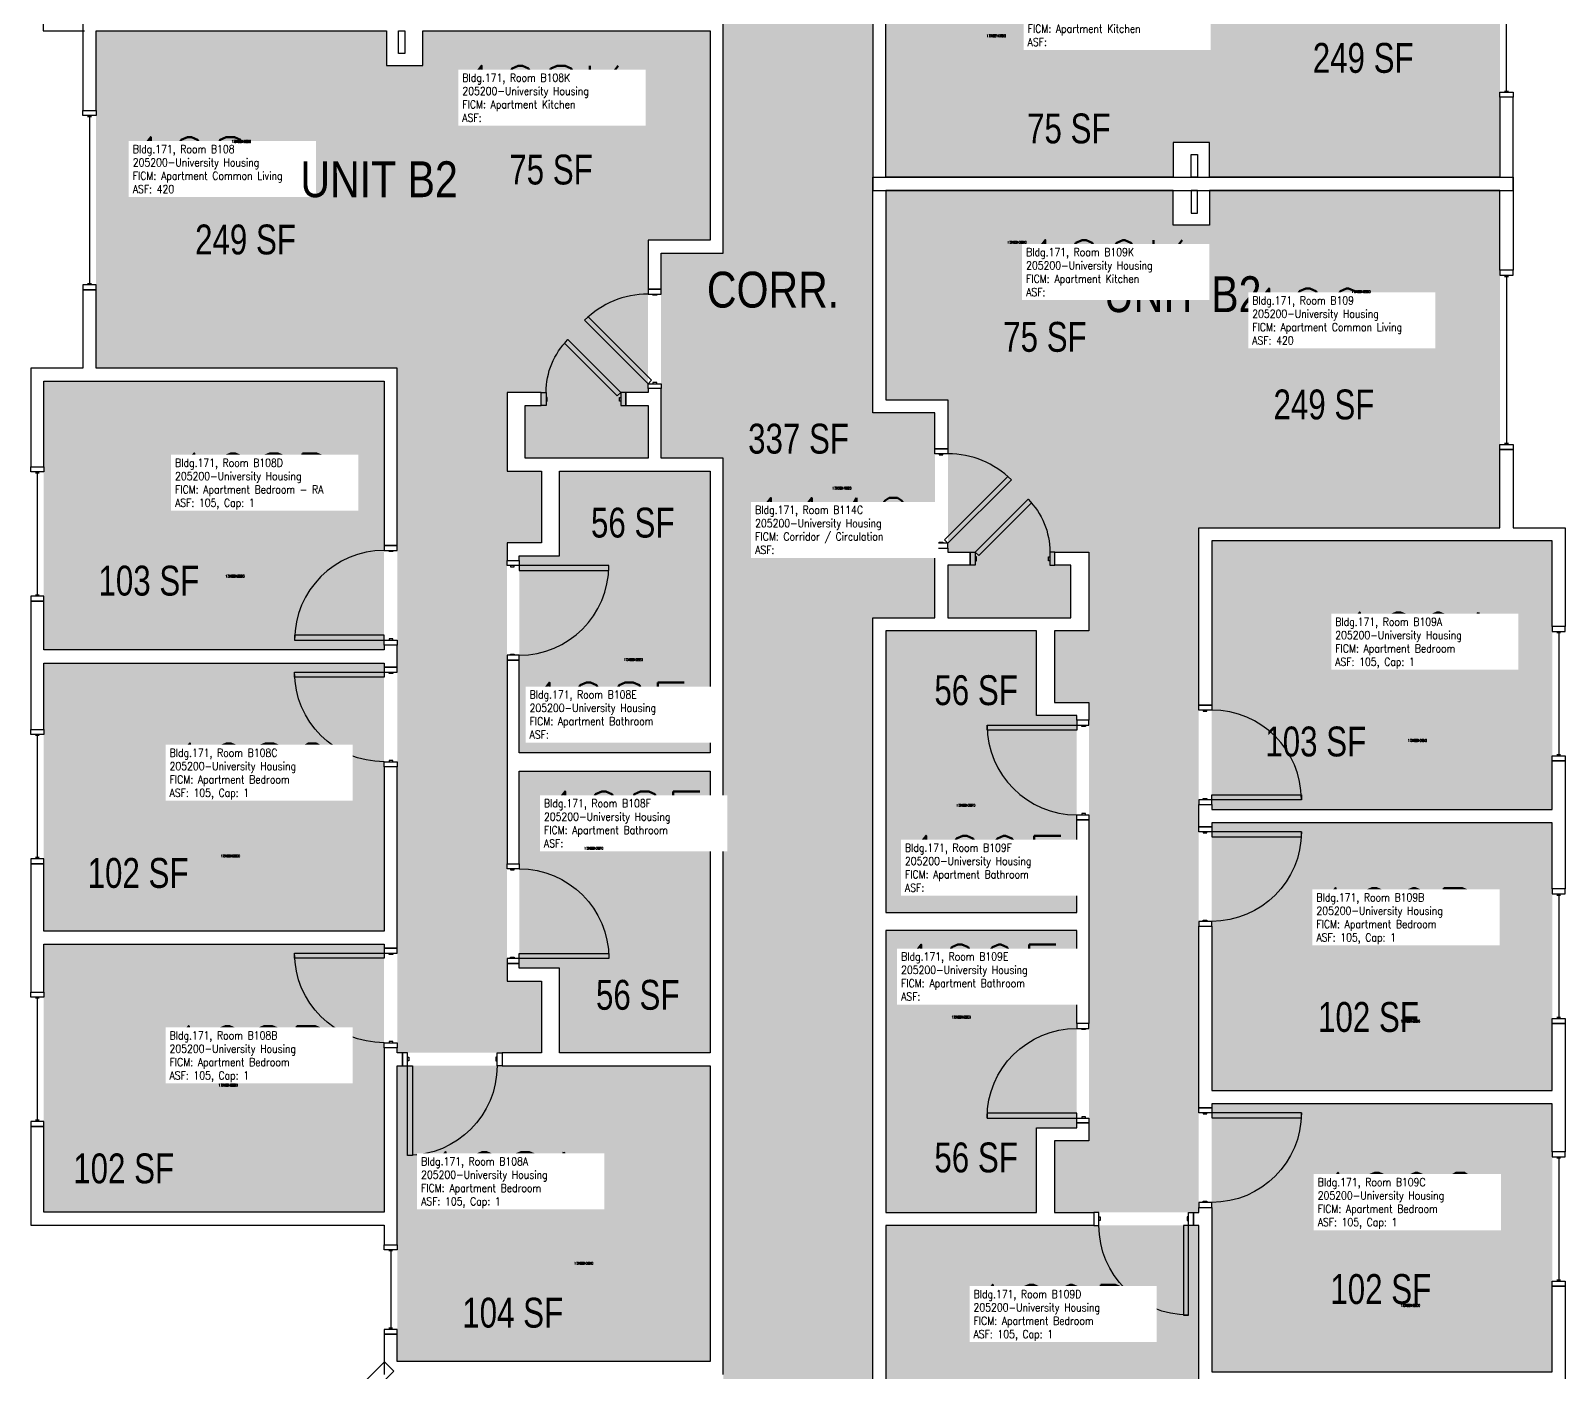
# Model space of a CAD drawing. Header units: inches. Extents: x -98 to 2219, y 102 to 2358.
# Drawn here: x 1596 to 2212, y 1338 to 1877 of the extents above; entities that cross this region are included whole.
import ezdxf
from ezdxf.enums import TextEntityAlignment as Align

# ---------------------------------------------------------------- set-up
doc = ezdxf.new("R2010")
doc.units = ezdxf.units.IN
doc.header["$LTSCALE"] = 48
doc.header["$MEASUREMENT"] = 0
for name, color, linetype in [('A-Area-Iden', 1, 'Continuous'), ('A-DOOR', 2, 'Continuous'), ('A-GLAZ', 1, 'Continuous'), ('A-IDEN-RNUM', 7, 'Continuous'), ('A-IDEN-SNUM', 4, 'Continuous'), ('A-IDEN-VNUM', 4, 'Continuous'), ('A-WALL', 5, 'Continuous'), ('AREA-TEXT', 3, 'Continuous'), ('Rooms-Category-Color', 7, 'Continuous'), ('Rooms-College-Color', 7, 'Continuous'), ('Rooms-Department-Color', 7, 'Continuous'), ('Rooms-Division-Color', 7, 'Continuous'), ('Rooms-Information', 7, 'Continuous')]:
    doc.layers.add(name, color=color, linetype=linetype)
doc.styles.add('AREA', font='arial.ttf', dxfattribs={"width": 0.75, "height": 12})
doc.styles.add('ROOMSNUMBER', font='txt.shx', dxfattribs={"height": 0.03})
doc.styles.add('ROOMVNUMBER', font='simplex.shx', dxfattribs={"width": 0.85})
doc.styles.get("Standard").update_dxf_attribs({"font": 'ARIALN.TTF'})

msp = doc.modelspace()

# ---------------------------------------------------------------- hatches: boundary and pattern name
h = msp.add_hatch()
h.set_pattern_fill('ANSI31', color=256, angle=90, style=0)
h.set_pattern_definition([(135, (1222.829, 1277.82816), (-0.088388348, -0.088388348), [])])
h.paths.add_polyline_path([(1806.78, 1609.3), (1806.78, 1668.03), (1815.99, 1668.03), (1815.99, 1609.3)], flags=9)
h = msp.add_hatch()
h.set_pattern_fill('ANSI31', color=256, style=0)
h.set_pattern_definition([(45, (2585.01571, 1213.70845), (0.088388348, -0.088388348), [])])
h.paths.add_polyline_path([(2001.07, 1545.18), (2001.07, 1603.91), (1991.86, 1603.91), (1991.86, 1545.18)], flags=9)
at = {"layer": 'Rooms-Category-Color', "true_color": 0x728ef3}
for points in [[(2069.3, 1817.94), (2069.3, 1902.08), (1964.17, 1902.08), (1964.17, 1963.21), (1973.12, 1963.21), (1973.12, 1968.46), (1964.17, 1968.46), (1964.17, 1989.66), (2013.55, 1989.66), (2013.55, 1968.46), (2007.12, 1968.46), (2007.12, 1963.21), (2020.8, 1963.21), (2020.8, 1994.91), (2006.92, 1994.91), (2006.92, 2023.66), (2020.8, 2023.66), (2020.8, 2199.69), (2006.92, 2199.69), (2006.92, 2228.44), (2064.92, 2228.44), (2064.92, 1953.44), (2185.92, 1953.44), (2185.92, 1817.94)], [(1939.17, 1902.08), (2069.3, 1902.08), (2069.3, 1831.94), (2054.67, 1831.94), (2054.67, 1817.94), (1939.17, 1817.94)], [(1738.55, 1876.81), (1738.55, 1792.67), (1843.67, 1792.67), (1843.67, 1731.54), (1834.72, 1731.54), (1834.72, 1726.29), (1843.67, 1726.29), (1843.67, 1705.09), (1794.3, 1705.09), (1794.3, 1726.29), (1800.72, 1726.29), (1800.72, 1731.54), (1787.05, 1731.54), (1787.05, 1699.84), (1800.92, 1699.84), (1800.92, 1671.09), (1787.05, 1671.09), (1787.05, 1495.06), (1800.92, 1495.06), (1800.92, 1466.31), (1742.92, 1466.31), (1742.92, 1741.31), (1621.92, 1741.31), (1621.92, 1876.81)], [(1868.67, 1792.67), (1738.55, 1792.67), (1738.55, 1862.81), (1753.17, 1862.81), (1753.17, 1876.81), (1868.67, 1876.81)], [(1939.17, 1728.55), (2069.3, 1728.55), (2069.3, 1798.69), (2054.67, 1798.69), (2054.67, 1812.69), (1939.17, 1812.69)], [(2069.3, 1812.69), (2069.3, 1728.55), (1964.17, 1728.55), (1964.17, 1667.42), (1973.12, 1667.42), (1973.12, 1662.17), (1964.17, 1662.17), (1964.17, 1640.97), (2013.55, 1640.97), (2013.55, 1662.17), (2007.12, 1662.17), (2007.12, 1667.42), (2020.8, 1667.42), (2020.8, 1635.72), (2006.92, 1635.72), (2006.92, 1606.97), (2020.8, 1606.97), (2020.8, 1430.94), (2006.92, 1430.94), (2006.92, 1402.19), (2064.92, 1402.19), (2064.92, 1677.19), (2185.92, 1677.19), (2185.92, 1812.69)], [(1600.92, 1736.06), (1600.92, 1628.06), (1737.67, 1628.06), (1737.67, 1736.06)], [(1868.67, 1586.7), (1791.92, 1586.7), (1791.92, 1665.84), (1808.17, 1665.84), (1808.17, 1699.84), (1868.67, 1699.84)], [(2206.92, 1671.94), (2206.92, 1563.94), (2070.17, 1563.94), (2070.17, 1671.94)], [(1939.17, 1522.58), (2015.92, 1522.58), (2015.92, 1601.72), (1999.67, 1601.72), (1999.67, 1635.72), (1939.17, 1635.72)], [(1600.92, 1515.18), (1737.67, 1515.18), (1737.67, 1622.81), (1600.92, 1622.81)], [(1868.67, 1466.31), (1808.17, 1466.31), (1808.17, 1500.31), (1791.92, 1500.31), (1791.92, 1579.45), (1868.67, 1579.45)], [(2206.92, 1451.07), (2070.17, 1451.07), (2070.17, 1558.69), (2206.92, 1558.69)], [(1939.17, 1402.19), (1999.67, 1402.19), (1999.67, 1436.19), (2015.92, 1436.19), (2015.92, 1515.33), (1939.17, 1515.33)], [(1737.67, 1402.31), (1600.92, 1402.31), (1600.92, 1509.93), (1737.67, 1509.93)], [(1868.67, 1342.31), (1742.92, 1342.31), (1742.92, 1461.06), (1868.67, 1461.06)], [(2070.17, 1338.19), (2206.92, 1338.19), (2206.92, 1445.82), (2070.17, 1445.82)], [(1939.17, 1278.19), (2064.92, 1278.19), (2064.92, 1396.94), (1939.17, 1396.94)]]:
    msp.add_hatch(color=171, dxfattribs=at).paths.add_polyline_path(points)
at = {"layer": 'Rooms-Category-Color', "true_color": 0xadadad}
msp.add_hatch(color=253, dxfattribs=at).paths.add_polyline_path([(1933.92, 1907.33), (1873.92, 1907.33), (1873.92, 1787.42), (1848.92, 1787.42), (1848.92, 1705.09), (1873.92, 1705.09), (1873.92, 1171.68), (1958.51, 1171.41), (1933.92, 1196), (1933.92, 1640.97), (1958.92, 1640.97), (1958.92, 1723.3), (1933.92, 1723.3)])
at = {"layer": 'Rooms-College-Color', "true_color": 0xadadad}
for points in [[(2069.3, 1817.94), (2069.3, 1902.08), (1964.17, 1902.08), (1964.17, 1963.21), (1973.12, 1963.21), (1973.12, 1968.46), (1964.17, 1968.46), (1964.17, 1989.66), (2013.55, 1989.66), (2013.55, 1968.46), (2007.12, 1968.46), (2007.12, 1963.21), (2020.8, 1963.21), (2020.8, 1994.91), (2006.92, 1994.91), (2006.92, 2023.66), (2020.8, 2023.66), (2020.8, 2199.69), (2006.92, 2199.69), (2006.92, 2228.44), (2064.92, 2228.44), (2064.92, 1953.44), (2185.92, 1953.44), (2185.92, 1817.94)], [(1933.92, 1907.33), (1873.92, 1907.33), (1873.92, 1787.42), (1848.92, 1787.42), (1848.92, 1705.09), (1873.92, 1705.09), (1873.92, 1171.68), (1958.51, 1171.41), (1933.92, 1196), (1933.92, 1640.97), (1958.92, 1640.97), (1958.92, 1723.3), (1933.92, 1723.3)], [(1939.17, 1902.08), (2069.3, 1902.08), (2069.3, 1831.94), (2054.67, 1831.94), (2054.67, 1817.94), (1939.17, 1817.94)], [(1738.55, 1876.81), (1738.55, 1792.67), (1843.67, 1792.67), (1843.67, 1731.54), (1834.72, 1731.54), (1834.72, 1726.29), (1843.67, 1726.29), (1843.67, 1705.09), (1794.3, 1705.09), (1794.3, 1726.29), (1800.72, 1726.29), (1800.72, 1731.54), (1787.05, 1731.54), (1787.05, 1699.84), (1800.92, 1699.84), (1800.92, 1671.09), (1787.05, 1671.09), (1787.05, 1495.06), (1800.92, 1495.06), (1800.92, 1466.31), (1742.92, 1466.31), (1742.92, 1741.31), (1621.92, 1741.31), (1621.92, 1876.81)], [(1868.67, 1792.67), (1738.55, 1792.67), (1738.55, 1862.81), (1753.17, 1862.81), (1753.17, 1876.81), (1868.67, 1876.81)], [(1939.17, 1728.55), (2069.3, 1728.55), (2069.3, 1798.69), (2054.67, 1798.69), (2054.67, 1812.69), (1939.17, 1812.69)], [(2069.3, 1812.69), (2069.3, 1728.55), (1964.17, 1728.55), (1964.17, 1667.42), (1973.12, 1667.42), (1973.12, 1662.17), (1964.17, 1662.17), (1964.17, 1640.97), (2013.55, 1640.97), (2013.55, 1662.17), (2007.12, 1662.17), (2007.12, 1667.42), (2020.8, 1667.42), (2020.8, 1635.72), (2006.92, 1635.72), (2006.92, 1606.97), (2020.8, 1606.97), (2020.8, 1430.94), (2006.92, 1430.94), (2006.92, 1402.19), (2064.92, 1402.19), (2064.92, 1677.19), (2185.92, 1677.19), (2185.92, 1812.69)], [(1600.92, 1736.06), (1600.92, 1628.06), (1737.67, 1628.06), (1737.67, 1736.06)], [(1868.67, 1586.7), (1791.92, 1586.7), (1791.92, 1665.84), (1808.17, 1665.84), (1808.17, 1699.84), (1868.67, 1699.84)], [(2206.92, 1671.94), (2206.92, 1563.94), (2070.17, 1563.94), (2070.17, 1671.94)], [(1939.17, 1522.58), (2015.92, 1522.58), (2015.92, 1601.72), (1999.67, 1601.72), (1999.67, 1635.72), (1939.17, 1635.72)], [(1600.92, 1515.18), (1737.67, 1515.18), (1737.67, 1622.81), (1600.92, 1622.81)], [(1868.67, 1466.31), (1808.17, 1466.31), (1808.17, 1500.31), (1791.92, 1500.31), (1791.92, 1579.45), (1868.67, 1579.45)], [(2206.92, 1451.07), (2070.17, 1451.07), (2070.17, 1558.69), (2206.92, 1558.69)], [(1939.17, 1402.19), (1999.67, 1402.19), (1999.67, 1436.19), (2015.92, 1436.19), (2015.92, 1515.33), (1939.17, 1515.33)], [(1737.67, 1402.31), (1600.92, 1402.31), (1600.92, 1509.93), (1737.67, 1509.93)], [(1868.67, 1342.31), (1742.92, 1342.31), (1742.92, 1461.06), (1868.67, 1461.06)], [(2070.17, 1338.19), (2206.92, 1338.19), (2206.92, 1445.82), (2070.17, 1445.82)], [(1939.17, 1278.19), (2064.92, 1278.19), (2064.92, 1396.94), (1939.17, 1396.94)]]:
    msp.add_hatch(color=253, dxfattribs=at).paths.add_polyline_path(points)
at = {"layer": 'Rooms-Department-Color', "true_color": 0x604aed}
for points in [[(2069.3, 1817.94), (2069.3, 1902.08), (1964.17, 1902.08), (1964.17, 1963.21), (1973.12, 1963.21), (1973.12, 1968.46), (1964.17, 1968.46), (1964.17, 1989.66), (2013.55, 1989.66), (2013.55, 1968.46), (2007.12, 1968.46), (2007.12, 1963.21), (2020.8, 1963.21), (2020.8, 1994.91), (2006.92, 1994.91), (2006.92, 2023.66), (2020.8, 2023.66), (2020.8, 2199.69), (2006.92, 2199.69), (2006.92, 2228.44), (2064.92, 2228.44), (2064.92, 1953.44), (2185.92, 1953.44), (2185.92, 1817.94)], [(1939.17, 1902.08), (2069.3, 1902.08), (2069.3, 1831.94), (2054.67, 1831.94), (2054.67, 1817.94), (1939.17, 1817.94)], [(1738.55, 1876.81), (1738.55, 1792.67), (1843.67, 1792.67), (1843.67, 1731.54), (1834.72, 1731.54), (1834.72, 1726.29), (1843.67, 1726.29), (1843.67, 1705.09), (1794.3, 1705.09), (1794.3, 1726.29), (1800.72, 1726.29), (1800.72, 1731.54), (1787.05, 1731.54), (1787.05, 1699.84), (1800.92, 1699.84), (1800.92, 1671.09), (1787.05, 1671.09), (1787.05, 1495.06), (1800.92, 1495.06), (1800.92, 1466.31), (1742.92, 1466.31), (1742.92, 1741.31), (1621.92, 1741.31), (1621.92, 1876.81)], [(1868.67, 1792.67), (1738.55, 1792.67), (1738.55, 1862.81), (1753.17, 1862.81), (1753.17, 1876.81), (1868.67, 1876.81)], [(1939.17, 1728.55), (2069.3, 1728.55), (2069.3, 1798.69), (2054.67, 1798.69), (2054.67, 1812.69), (1939.17, 1812.69)], [(2069.3, 1812.69), (2069.3, 1728.55), (1964.17, 1728.55), (1964.17, 1667.42), (1973.12, 1667.42), (1973.12, 1662.17), (1964.17, 1662.17), (1964.17, 1640.97), (2013.55, 1640.97), (2013.55, 1662.17), (2007.12, 1662.17), (2007.12, 1667.42), (2020.8, 1667.42), (2020.8, 1635.72), (2006.92, 1635.72), (2006.92, 1606.97), (2020.8, 1606.97), (2020.8, 1430.94), (2006.92, 1430.94), (2006.92, 1402.19), (2064.92, 1402.19), (2064.92, 1677.19), (2185.92, 1677.19), (2185.92, 1812.69)], [(1600.92, 1736.06), (1600.92, 1628.06), (1737.67, 1628.06), (1737.67, 1736.06)], [(1868.67, 1586.7), (1791.92, 1586.7), (1791.92, 1665.84), (1808.17, 1665.84), (1808.17, 1699.84), (1868.67, 1699.84)], [(2206.92, 1671.94), (2206.92, 1563.94), (2070.17, 1563.94), (2070.17, 1671.94)], [(1939.17, 1522.58), (2015.92, 1522.58), (2015.92, 1601.72), (1999.67, 1601.72), (1999.67, 1635.72), (1939.17, 1635.72)], [(1600.92, 1515.18), (1737.67, 1515.18), (1737.67, 1622.81), (1600.92, 1622.81)], [(1868.67, 1466.31), (1808.17, 1466.31), (1808.17, 1500.31), (1791.92, 1500.31), (1791.92, 1579.45), (1868.67, 1579.45)], [(2206.92, 1451.07), (2070.17, 1451.07), (2070.17, 1558.69), (2206.92, 1558.69)], [(1939.17, 1402.19), (1999.67, 1402.19), (1999.67, 1436.19), (2015.92, 1436.19), (2015.92, 1515.33), (1939.17, 1515.33)], [(1737.67, 1402.31), (1600.92, 1402.31), (1600.92, 1509.93), (1737.67, 1509.93)], [(1868.67, 1342.31), (1742.92, 1342.31), (1742.92, 1461.06), (1868.67, 1461.06)], [(2070.17, 1338.19), (2206.92, 1338.19), (2206.92, 1445.82), (2070.17, 1445.82)], [(1939.17, 1278.19), (2064.92, 1278.19), (2064.92, 1396.94), (1939.17, 1396.94)]]:
    msp.add_hatch(color=173, dxfattribs=at).paths.add_polyline_path(points)
at = {"layer": 'Rooms-Department-Color', "true_color": 0xacacac}
msp.add_hatch(color=253, dxfattribs=at).paths.add_polyline_path([(1933.92, 1907.33), (1873.92, 1907.33), (1873.92, 1787.42), (1848.92, 1787.42), (1848.92, 1705.09), (1873.92, 1705.09), (1873.92, 1171.68), (1958.51, 1171.41), (1933.92, 1196), (1933.92, 1640.97), (1958.92, 1640.97), (1958.92, 1723.3), (1933.92, 1723.3)])
at = {"layer": 'Rooms-Division-Color', "true_color": 0x604aed}
for points in [[(2069.3, 1817.94), (2069.3, 1902.08), (1964.17, 1902.08), (1964.17, 1963.21), (1973.12, 1963.21), (1973.12, 1968.46), (1964.17, 1968.46), (1964.17, 1989.66), (2013.55, 1989.66), (2013.55, 1968.46), (2007.12, 1968.46), (2007.12, 1963.21), (2020.8, 1963.21), (2020.8, 1994.91), (2006.92, 1994.91), (2006.92, 2023.66), (2020.8, 2023.66), (2020.8, 2199.69), (2006.92, 2199.69), (2006.92, 2228.44), (2064.92, 2228.44), (2064.92, 1953.44), (2185.92, 1953.44), (2185.92, 1817.94)], [(1939.17, 1902.08), (2069.3, 1902.08), (2069.3, 1831.94), (2054.67, 1831.94), (2054.67, 1817.94), (1939.17, 1817.94)], [(1738.55, 1876.81), (1738.55, 1792.67), (1843.67, 1792.67), (1843.67, 1731.54), (1834.72, 1731.54), (1834.72, 1726.29), (1843.67, 1726.29), (1843.67, 1705.09), (1794.3, 1705.09), (1794.3, 1726.29), (1800.72, 1726.29), (1800.72, 1731.54), (1787.05, 1731.54), (1787.05, 1699.84), (1800.92, 1699.84), (1800.92, 1671.09), (1787.05, 1671.09), (1787.05, 1495.06), (1800.92, 1495.06), (1800.92, 1466.31), (1742.92, 1466.31), (1742.92, 1741.31), (1621.92, 1741.31), (1621.92, 1876.81)], [(1868.67, 1792.67), (1738.55, 1792.67), (1738.55, 1862.81), (1753.17, 1862.81), (1753.17, 1876.81), (1868.67, 1876.81)], [(1939.17, 1728.55), (2069.3, 1728.55), (2069.3, 1798.69), (2054.67, 1798.69), (2054.67, 1812.69), (1939.17, 1812.69)], [(2069.3, 1812.69), (2069.3, 1728.55), (1964.17, 1728.55), (1964.17, 1667.42), (1973.12, 1667.42), (1973.12, 1662.17), (1964.17, 1662.17), (1964.17, 1640.97), (2013.55, 1640.97), (2013.55, 1662.17), (2007.12, 1662.17), (2007.12, 1667.42), (2020.8, 1667.42), (2020.8, 1635.72), (2006.92, 1635.72), (2006.92, 1606.97), (2020.8, 1606.97), (2020.8, 1430.94), (2006.92, 1430.94), (2006.92, 1402.19), (2064.92, 1402.19), (2064.92, 1677.19), (2185.92, 1677.19), (2185.92, 1812.69)], [(1600.92, 1736.06), (1600.92, 1628.06), (1737.67, 1628.06), (1737.67, 1736.06)], [(1868.67, 1586.7), (1791.92, 1586.7), (1791.92, 1665.84), (1808.17, 1665.84), (1808.17, 1699.84), (1868.67, 1699.84)], [(2206.92, 1671.94), (2206.92, 1563.94), (2070.17, 1563.94), (2070.17, 1671.94)], [(1939.17, 1522.58), (2015.92, 1522.58), (2015.92, 1601.72), (1999.67, 1601.72), (1999.67, 1635.72), (1939.17, 1635.72)], [(1600.92, 1515.18), (1737.67, 1515.18), (1737.67, 1622.81), (1600.92, 1622.81)], [(1868.67, 1466.31), (1808.17, 1466.31), (1808.17, 1500.31), (1791.92, 1500.31), (1791.92, 1579.45), (1868.67, 1579.45)], [(2206.92, 1451.07), (2070.17, 1451.07), (2070.17, 1558.69), (2206.92, 1558.69)], [(1939.17, 1402.19), (1999.67, 1402.19), (1999.67, 1436.19), (2015.92, 1436.19), (2015.92, 1515.33), (1939.17, 1515.33)], [(1737.67, 1402.31), (1600.92, 1402.31), (1600.92, 1509.93), (1737.67, 1509.93)], [(1868.67, 1342.31), (1742.92, 1342.31), (1742.92, 1461.06), (1868.67, 1461.06)], [(2070.17, 1338.19), (2206.92, 1338.19), (2206.92, 1445.82), (2070.17, 1445.82)], [(1939.17, 1278.19), (2064.92, 1278.19), (2064.92, 1396.94), (1939.17, 1396.94)]]:
    msp.add_hatch(color=173, dxfattribs=at).paths.add_polyline_path(points)
at = {"layer": 'Rooms-Division-Color', "true_color": 0xadadad}
msp.add_hatch(color=253, dxfattribs=at).paths.add_polyline_path([(1933.92, 1907.33), (1873.92, 1907.33), (1873.92, 1787.42), (1848.92, 1787.42), (1848.92, 1705.09), (1873.92, 1705.09), (1873.92, 1171.68), (1958.51, 1171.41), (1933.92, 1196), (1933.92, 1640.97), (1958.92, 1640.97), (1958.92, 1723.3), (1933.92, 1723.3)])

# ---------------------------------------------------------------- linework, layer by layer
at = {"layer": 'A-DOOR'}
for points in [[(1848.92, 1771.03), (1848.92, 1773.03), (1843.67, 1773.03), (1843.67, 1771.03)], [(1847.17, 1771.03), (1847.17, 1770.53), (1845.67, 1770.53), (1845.67, 1771.03)], [(1843.67, 1735.03), (1845.09, 1736.44), (1819.63, 1761.9), (1818.22, 1760.48)], [(1832.72, 1731.54), (1831.31, 1730.13), (1810.09, 1751.34), (1811.51, 1752.75)], [(1848.92, 1735.03), (1848.92, 1733.03), (1843.67, 1733.03), (1843.67, 1735.03)], [(1847.17, 1735.03), (1847.17, 1735.53), (1845.67, 1735.53), (1845.67, 1735.03)], [(1802.72, 1726.29), (1800.72, 1726.29), (1800.72, 1731.54), (1802.72, 1731.54)], [(1802.72, 1728.04), (1803.22, 1728.04), (1803.22, 1729.54), (1802.72, 1729.54)], [(1832.72, 1728.04), (1832.22, 1728.04), (1832.22, 1729.54), (1832.72, 1729.54)], [(1832.72, 1726.29), (1834.72, 1726.29), (1834.72, 1731.54), (1832.72, 1731.54)], [(1958.92, 1706.91), (1958.92, 1708.91), (1964.17, 1708.91), (1964.17, 1706.91)], [(1960.67, 1706.91), (1960.67, 1706.41), (1962.17, 1706.41), (1962.17, 1706.91)], [(1964.17, 1670.91), (1962.76, 1672.32), (1988.21, 1697.78), (1989.63, 1696.37)], [(1975.12, 1667.42), (1976.54, 1666.01), (1997.75, 1687.22), (1996.34, 1688.64)], [(1958.92, 1670.91), (1958.92, 1668.91), (1964.17, 1668.91), (1964.17, 1670.91)], [(1960.67, 1670.91), (1960.67, 1671.41), (1962.17, 1671.41), (1962.17, 1670.91)], [(1742.92, 1668.06), (1742.92, 1670.06), (1737.67, 1670.06), (1737.67, 1668.06)], [(1741.17, 1668.06), (1741.17, 1667.56), (1739.67, 1667.56), (1739.67, 1668.06)], [(1975.12, 1662.17), (1973.12, 1662.17), (1973.12, 1667.42), (1975.12, 1667.42)], [(1975.12, 1663.92), (1975.62, 1663.92), (1975.62, 1665.42), (1975.12, 1665.42)], [(2005.12, 1663.92), (2004.62, 1663.92), (2004.62, 1665.42), (2005.12, 1665.42)], [(2005.12, 1662.17), (2007.12, 1662.17), (2007.12, 1667.42), (2005.12, 1667.42)], [(1787.05, 1661.95), (1787.05, 1663.95), (1791.92, 1663.95), (1791.92, 1661.95)], [(1788.42, 1661.95), (1788.42, 1661.45), (1789.92, 1661.45), (1789.92, 1661.95)], [(1791.92, 1661.95), (1791.92, 1659.95), (1827.92, 1659.95), (1827.92, 1661.95)], [(1737.67, 1632.06), (1737.67, 1634.06), (1701.67, 1634.06), (1701.67, 1632.06)], [(1742.92, 1632.06), (1742.92, 1630.06), (1737.67, 1630.06), (1737.67, 1632.06)], [(1741.17, 1632.06), (1741.17, 1632.56), (1739.67, 1632.56), (1739.67, 1632.06)], [(1787.05, 1625.95), (1787.05, 1623.95), (1791.92, 1623.95), (1791.92, 1625.95)], [(1788.42, 1625.95), (1788.42, 1626.45), (1789.92, 1626.45), (1789.92, 1625.95)], [(1737.67, 1619.18), (1737.67, 1617.18), (1701.67, 1617.18), (1701.67, 1619.18)], [(1742.92, 1619.18), (1742.92, 1621.18), (1737.67, 1621.18), (1737.67, 1619.18)], [(1741.17, 1619.18), (1741.17, 1618.68), (1739.67, 1618.68), (1739.67, 1619.18)], [(2064.92, 1603.94), (2064.92, 1605.94), (2070.17, 1605.94), (2070.17, 1603.94)], [(2066.67, 1603.94), (2066.67, 1603.44), (2068.17, 1603.44), (2068.17, 1603.94)], [(2015.92, 1597.83), (2015.92, 1595.83), (1979.92, 1595.83), (1979.92, 1597.83)], [(2020.8, 1597.83), (2020.8, 1599.83), (2015.92, 1599.83), (2015.92, 1597.83)], [(2019.42, 1597.83), (2019.42, 1597.33), (2017.92, 1597.33), (2017.92, 1597.83)], [(1742.92, 1583.18), (1742.92, 1581.18), (1737.67, 1581.18), (1737.67, 1583.18)], [(1741.17, 1583.18), (1741.17, 1583.68), (1739.67, 1583.68), (1739.67, 1583.18)], [(2064.92, 1567.94), (2064.92, 1565.94), (2070.17, 1565.94), (2070.17, 1567.94)], [(2066.67, 1567.94), (2066.67, 1568.44), (2068.17, 1568.44), (2068.17, 1567.94)], [(2070.17, 1567.94), (2070.17, 1569.94), (2106.17, 1569.94), (2106.17, 1567.94)], [(2020.8, 1561.83), (2020.8, 1559.83), (2015.92, 1559.83), (2015.92, 1561.83)], [(2019.42, 1561.83), (2019.42, 1562.33), (2017.92, 1562.33), (2017.92, 1561.83)], [(2064.92, 1555.07), (2064.92, 1557.07), (2070.17, 1557.07), (2070.17, 1555.07)], [(2066.67, 1555.07), (2066.67, 1554.57), (2068.17, 1554.57), (2068.17, 1555.07)], [(2070.17, 1555.07), (2070.17, 1553.07), (2106.17, 1553.07), (2106.17, 1555.07)], [(1787.05, 1540.2), (1787.05, 1542.2), (1791.92, 1542.2), (1791.92, 1540.2)], [(1788.42, 1540.2), (1788.42, 1539.7), (1789.92, 1539.7), (1789.92, 1540.2)], [(2064.92, 1519.07), (2064.92, 1517.07), (2070.17, 1517.07), (2070.17, 1519.07)], [(2066.67, 1519.07), (2066.67, 1519.57), (2068.17, 1519.57), (2068.17, 1519.07)], [(1737.67, 1506.31), (1737.67, 1504.31), (1701.67, 1504.31), (1701.67, 1506.31)], [(1742.92, 1506.31), (1742.92, 1508.31), (1737.67, 1508.31), (1737.67, 1506.31)], [(1741.17, 1506.31), (1741.17, 1505.81), (1739.67, 1505.81), (1739.67, 1506.31)], [(1788.42, 1504.2), (1788.42, 1504.7), (1789.92, 1504.7), (1789.92, 1504.2)], [(1791.92, 1504.2), (1791.92, 1506.2), (1827.92, 1506.2), (1827.92, 1504.2)], [(1787.05, 1504.2), (1787.05, 1502.2), (1791.92, 1502.2), (1791.92, 1504.2)], [(2020.8, 1476.08), (2020.8, 1478.08), (2015.92, 1478.08), (2015.92, 1476.08)], [(2019.42, 1476.08), (2019.42, 1475.58), (2017.92, 1475.58), (2017.92, 1476.08)], [(1742.92, 1470.31), (1742.92, 1468.31), (1737.67, 1468.31), (1737.67, 1470.31)], [(1741.17, 1470.31), (1741.17, 1470.81), (1739.67, 1470.81), (1739.67, 1470.31)], [(1747.05, 1466.31), (1745.05, 1466.31), (1745.05, 1461.06), (1747.05, 1461.06)], [(1747.05, 1464.56), (1747.55, 1464.56), (1747.55, 1463.06), (1747.05, 1463.06)], [(1783.05, 1464.56), (1782.55, 1464.56), (1782.55, 1463.06), (1783.05, 1463.06)], [(1783.05, 1466.31), (1785.05, 1466.31), (1785.05, 1461.06), (1783.05, 1461.06)], [(1747.05, 1461.06), (1749.05, 1461.06), (1749.05, 1425.06), (1747.05, 1425.06)], [(2064.92, 1442.19), (2064.92, 1444.19), (2070.17, 1444.19), (2070.17, 1442.19)], [(2015.92, 1440.08), (2015.92, 1442.08), (1979.92, 1442.08), (1979.92, 1440.08)], [(2020.8, 1440.08), (2020.8, 1438.08), (2015.92, 1438.08), (2015.92, 1440.08)], [(2019.42, 1440.08), (2019.42, 1440.58), (2017.92, 1440.58), (2017.92, 1440.08)], [(2066.67, 1442.19), (2066.67, 1441.69), (2068.17, 1441.69), (2068.17, 1442.19)], [(2070.17, 1442.19), (2070.17, 1440.19), (2106.17, 1440.19), (2106.17, 1442.19)], [(2064.92, 1406.19), (2064.92, 1404.19), (2070.17, 1404.19), (2070.17, 1406.19)], [(2066.67, 1406.19), (2066.67, 1406.69), (2068.17, 1406.69), (2068.17, 1406.19)], [(2024.8, 1402.19), (2022.8, 1402.19), (2022.8, 1396.94), (2024.8, 1396.94)], [(2024.8, 1400.44), (2025.3, 1400.44), (2025.3, 1398.94), (2024.8, 1398.94)], [(2060.8, 1400.44), (2060.3, 1400.44), (2060.3, 1398.94), (2060.8, 1398.94)], [(2060.8, 1402.19), (2062.8, 1402.19), (2062.8, 1396.94), (2060.8, 1396.94)], [(2060.8, 1396.94), (2058.8, 1396.94), (2058.8, 1360.94), (2060.8, 1360.94)]]:
    msp.add_lwpolyline(points, close=True, dxfattribs=at)
for centre, start, end in [((1843.67, 1735.03), 90, 135), ((1964.17, 1670.91), 45, 90), ((1737.67, 1632.06), 90, 180), ((1791.92, 1661.95), 270, 0), ((2070.17, 1567.94), 0, 90), ((2015.92, 1597.83), 180, 270)]:
    msp.add_arc(centre, 36, start, end, dxfattribs=at)
at = {"layer": 'A-DOOR', "extrusion": (0, 0, -1)}
for centre, radius, start, end in [((-1832.72, 1731.54), 30, 0, 45), ((-1975.12, 1667.42), 30, 135, 180), ((-1737.67, 1619.18), 36, 270, 0), ((-2070.17, 1555.07), 36, 180, 270), ((-1791.92, 1504.2), 36, 90, 180), ((-1737.67, 1506.31), 36, 270, 0), ((-2015.92, 1440.08), 36, 0, 90), ((-1747.05, 1461.06), 36, 180, 270), ((-2070.17, 1442.19), 36, 180, 270), ((-2060.8, 1396.94), 36, 270, 0)]:
    msp.add_arc(centre, radius, start, end, dxfattribs=at)
at = {"layer": 'A-GLAZ'}
for p, q in [((2188.55, 1852.56), (2188.55, 1919.56)), ((2187.8, 1852.56), (2189.3, 1852.56)), ((1620.05, 1842.19), (1618.55, 1842.19)), ((1619.3, 1842.19), (1619.3, 1775.19)), ((2187.8, 1778.07), (2189.3, 1778.07)), ((2188.55, 1778.07), (2188.55, 1711.07)), ((1620.05, 1775.19), (1618.55, 1775.19)), ((2187.8, 1711.07), (2189.3, 1711.07)), ((1599.05, 1699.15), (1597.55, 1699.15)), ((1598.3, 1699.15), (1598.3, 1650.15)), ((1599.05, 1650.15), (1597.55, 1650.15)), ((2208.8, 1635.04), (2210.3, 1635.04)), ((2209.55, 1635.04), (2209.55, 1586.04)), ((1599.05, 1593.68), (1597.55, 1593.68)), ((1598.3, 1593.68), (1598.3, 1544.68)), ((2208.8, 1586.04), (2210.3, 1586.04)), ((1599.05, 1544.68), (1597.55, 1544.68)), ((2208.8, 1529.57), (2210.3, 1529.57)), ((2209.55, 1529.57), (2209.55, 1480.57)), ((1599.05, 1488.16), (1597.55, 1488.16)), ((1598.3, 1488.16), (1598.3, 1439.16)), ((2208.8, 1480.57), (2210.3, 1480.57)), ((1599.05, 1439.16), (1597.55, 1439.16)), ((2208.8, 1424.04), (2210.3, 1424.04)), ((2209.55, 1424.04), (2209.55, 1375.04)), ((1741.05, 1386.69), (1739.55, 1386.69)), ((1740.3, 1386.69), (1740.3, 1355.69)), ((2208.8, 1375.04), (2210.3, 1375.04)), ((1741.05, 1355.69), (1739.55, 1355.69))]:
    msp.add_line(p, q, dxfattribs=at)
for points in [[(2191.17, 1852.06), (2191.17, 1850.06), (2185.92, 1850.06), (2185.92, 1852.06)], [(1616.67, 1842.69), (1616.67, 1844.69), (1621.92, 1844.69), (1621.92, 1842.69)], [(2191.17, 1778.57), (2191.17, 1780.57), (2185.92, 1780.57), (2185.92, 1778.57)], [(1616.67, 1774.69), (1616.67, 1772.69), (1621.92, 1772.69), (1621.92, 1774.69)], [(2191.17, 1710.57), (2191.17, 1708.57), (2185.92, 1708.57), (2185.92, 1710.57)], [(1595.67, 1699.65), (1595.67, 1701.65), (1600.92, 1701.65), (1600.92, 1699.65)], [(1595.67, 1649.65), (1595.67, 1647.65), (1600.92, 1647.65), (1600.92, 1649.65)], [(2212.17, 1635.54), (2212.17, 1637.54), (2206.92, 1637.54), (2206.92, 1635.54)], [(1595.67, 1594.18), (1595.67, 1596.18), (1600.92, 1596.18), (1600.92, 1594.18)], [(2212.17, 1585.54), (2212.17, 1583.54), (2206.92, 1583.54), (2206.92, 1585.54)], [(1595.67, 1544.18), (1595.67, 1542.18), (1600.92, 1542.18), (1600.92, 1544.18)], [(2212.17, 1530.07), (2212.17, 1532.07), (2206.92, 1532.07), (2206.92, 1530.07)], [(1595.67, 1488.66), (1595.67, 1490.66), (1600.92, 1490.66), (1600.92, 1488.66)], [(2212.17, 1480.07), (2212.17, 1478.07), (2206.92, 1478.07), (2206.92, 1480.07)], [(1595.67, 1438.66), (1595.67, 1436.66), (1600.92, 1436.66), (1600.92, 1438.66)], [(2212.17, 1424.54), (2212.17, 1426.54), (2206.92, 1426.54), (2206.92, 1424.54)], [(1737.67, 1387.19), (1737.67, 1389.19), (1742.92, 1389.19), (1742.92, 1387.19)], [(2212.17, 1374.54), (2212.17, 1372.54), (2206.92, 1372.54), (2206.92, 1374.54)], [(1737.67, 1355.19), (1737.67, 1353.19), (1742.92, 1353.19), (1742.92, 1355.19)]]:
    msp.add_lwpolyline(points, close=True, dxfattribs=at)
at = {"layer": 'A-WALL'}
for p, q in [((1600.67, 1916.43), (1600.67, 1876.81)), ((1933.92, 1907.33), (1933.92, 1812.69)), ((1939.17, 1817.94), (1939.17, 1902.08)), ((1616.67, 1882.06), (1616.67, 1844.69)), ((1873.92, 1787.42), (1873.92, 1882.06)), ((1600.67, 1876.81), (1617.3, 1876.81)), ((1621.92, 1844.69), (1621.92, 1876.81)), ((1621.92, 1876.81), (1738.55, 1876.81)), ((1738.55, 1876.81), (1738.55, 1862.81)), ((1743.42, 1876.81), (1745.92, 1876.81)), ((1743.42, 1867.68), (1743.42, 1876.81)), ((1745.92, 1876.81), (1745.92, 1867.68)), ((1753.17, 1876.81), (1868.67, 1876.81)), ((1753.17, 1862.81), (1753.17, 1876.81)), ((1868.67, 1876.81), (1868.67, 1792.67)), ((1738.55, 1862.81), (1753.17, 1862.81)), ((1745.92, 1867.68), (1743.42, 1867.68)), ((2191.17, 1850.06), (2185.92, 1850.06)), ((2185.92, 1850.06), (2185.92, 1817.94)), ((2191.17, 1812.69), (2191.17, 1850.06)), ((1616.67, 1844.69), (1621.92, 1844.69)), ((2054.67, 1831.94), (2054.67, 1817.94)), ((2069.3, 1831.94), (2054.67, 1831.94)), ((2069.3, 1817.94), (2069.3, 1831.94)), ((2061.92, 1817.94), (2061.92, 1827.07)), ((2061.92, 1827.07), (2064.42, 1827.07)), ((2064.42, 1827.07), (2064.42, 1817.94)), ((1933.92, 1723.3), (1933.92, 1817.94)), ((1933.92, 1817.94), (2191.17, 1817.94)), ((1933.92, 1812.69), (2191.17, 1812.69)), ((2054.67, 1817.94), (1939.17, 1817.94)), ((1939.17, 1812.69), (1939.17, 1728.55)), ((2054.67, 1812.69), (1939.17, 1812.69)), ((2054.67, 1798.69), (2054.67, 1812.69)), ((2064.42, 1817.94), (2061.92, 1817.94)), ((2064.42, 1812.69), (2061.92, 1812.69)), ((2061.92, 1812.69), (2061.92, 1803.57)), ((2064.42, 1803.57), (2064.42, 1812.69)), ((2185.92, 1817.94), (2069.3, 1817.94)), ((2185.92, 1812.69), (2069.3, 1812.69)), ((2069.3, 1812.69), (2069.3, 1798.69)), ((2185.92, 1780.57), (2185.92, 1812.69)), ((2191.17, 1817.94), (2191.17, 1780.57)), ((2061.92, 1803.57), (2064.42, 1803.57)), ((2069.3, 1798.69), (2054.67, 1798.69)), ((1843.67, 1792.67), (1843.67, 1773.03)), ((1868.67, 1792.67), (1843.67, 1792.67)), ((1848.92, 1773.03), (1848.92, 1787.42)), ((1848.92, 1787.42), (1873.92, 1787.42)), ((2191.17, 1780.57), (2185.92, 1780.57)), ((1616.67, 1772.69), (1616.67, 1741.31)), ((1621.92, 1772.69), (1616.67, 1772.69)), ((1621.92, 1741.31), (1621.92, 1772.69)), ((1843.67, 1773.03), (1848.92, 1773.03)), ((1595.67, 1741.31), (1595.67, 1701.65)), ((1616.67, 1741.31), (1595.67, 1741.31)), ((1742.92, 1741.31), (1621.92, 1741.31)), ((1742.92, 1670.06), (1742.92, 1741.31)), ((1600.92, 1701.65), (1600.92, 1736.06)), ((1600.92, 1736.06), (1737.67, 1736.06)), ((1737.67, 1736.06), (1737.67, 1670.06)), ((1843.67, 1733.03), (1843.67, 1731.54)), ((1848.92, 1733.03), (1843.67, 1733.03)), ((1848.92, 1705.09), (1848.92, 1733.03)), ((1787.05, 1731.54), (1787.05, 1699.84)), ((1800.72, 1731.54), (1787.05, 1731.54)), ((1794.3, 1705.09), (1794.3, 1726.29)), ((1794.3, 1726.29), (1800.72, 1726.29)), ((1800.72, 1726.29), (1800.72, 1731.54)), ((1843.67, 1731.54), (1834.72, 1731.54)), ((1834.72, 1731.54), (1834.72, 1726.29)), ((1834.72, 1726.29), (1843.67, 1726.29)), ((1843.67, 1726.29), (1843.67, 1705.09)), ((1939.17, 1728.55), (1964.17, 1728.55)), ((1964.17, 1728.55), (1964.17, 1708.91)), ((1958.92, 1723.3), (1933.92, 1723.3)), ((1958.92, 1708.91), (1958.92, 1723.3)), ((1964.17, 1708.91), (1958.92, 1708.91)), ((2185.92, 1677.19), (2185.92, 1708.57)), ((2185.92, 1708.57), (2191.17, 1708.57)), ((2191.17, 1708.57), (2191.17, 1677.19)), ((1595.67, 1701.65), (1600.92, 1701.65)), ((1843.67, 1705.09), (1794.3, 1705.09)), ((1873.92, 1705.09), (1848.92, 1705.09)), ((1873.92, 1465.68), (1873.92, 1705.09)), ((1787.05, 1699.84), (1800.92, 1699.84)), ((1800.92, 1699.84), (1800.92, 1671.09)), ((1808.17, 1665.84), (1808.17, 1699.84)), ((1808.17, 1699.84), (1868.67, 1699.84)), ((1868.67, 1699.84), (1868.67, 1586.7)), ((2064.92, 1677.19), (2185.92, 1677.19)), ((2064.92, 1605.94), (2064.92, 1677.19)), ((2191.17, 1677.19), (2212.17, 1677.19)), ((2212.17, 1677.19), (2212.17, 1637.54)), ((1787.05, 1671.09), (1787.05, 1663.95)), ((1800.92, 1671.09), (1787.05, 1671.09)), ((2206.92, 1671.94), (2070.17, 1671.94)), ((2070.17, 1671.94), (2070.17, 1605.94)), ((2206.92, 1637.54), (2206.92, 1671.94)), ((1737.67, 1670.06), (1742.92, 1670.06)), ((1791.92, 1663.95), (1791.92, 1665.84)), ((1791.92, 1665.84), (1808.17, 1665.84)), ((1958.92, 1640.97), (1958.92, 1668.91)), ((1958.92, 1668.91), (1964.17, 1668.91)), ((1964.17, 1668.91), (1964.17, 1667.42)), ((1964.17, 1667.42), (1973.12, 1667.42)), ((1973.12, 1667.42), (1973.12, 1662.17)), ((2007.12, 1667.42), (2020.8, 1667.42)), ((2007.12, 1662.17), (2007.12, 1667.42)), ((2020.8, 1667.42), (2020.8, 1635.72)), ((1787.05, 1663.95), (1791.92, 1663.95)), ((1973.12, 1662.17), (1964.17, 1662.17)), ((1964.17, 1662.17), (1964.17, 1640.97)), ((2013.55, 1662.17), (2007.12, 1662.17)), ((2013.55, 1640.97), (2013.55, 1662.17)), ((1595.67, 1647.65), (1595.67, 1596.18)), ((1600.92, 1647.65), (1595.67, 1647.65)), ((1600.92, 1628.06), (1600.92, 1647.65)), ((1933.92, 1401.57), (1933.92, 1640.97)), ((1933.92, 1640.97), (1958.92, 1640.97)), ((1964.17, 1640.97), (2013.55, 1640.97)), ((1939.17, 1635.72), (1939.17, 1522.58)), ((1999.67, 1635.72), (1939.17, 1635.72)), ((1999.67, 1601.72), (1999.67, 1635.72)), ((2006.92, 1635.72), (2006.92, 1606.97)), ((2020.8, 1635.72), (2006.92, 1635.72)), ((2212.17, 1637.54), (2206.92, 1637.54)), ((1737.67, 1628.06), (1600.92, 1628.06)), ((1737.67, 1630.06), (1737.67, 1628.06)), ((1742.92, 1630.06), (1737.67, 1630.06)), ((1742.92, 1621.18), (1742.92, 1630.06)), ((1600.92, 1596.18), (1600.92, 1622.81)), ((1600.92, 1622.81), (1737.67, 1622.81)), ((1737.67, 1622.81), (1737.67, 1621.18)), ((1787.05, 1623.95), (1787.05, 1542.2)), ((1791.92, 1623.95), (1787.05, 1623.95)), ((1791.92, 1586.7), (1791.92, 1623.95)), ((1737.67, 1621.18), (1742.92, 1621.18)), ((2006.92, 1606.97), (2020.8, 1606.97)), ((2020.8, 1606.97), (2020.8, 1599.83)), ((2070.17, 1605.94), (2064.92, 1605.94)), ((2015.92, 1601.72), (1999.67, 1601.72)), ((2015.92, 1599.83), (2015.92, 1601.72)), ((2020.8, 1599.83), (2015.92, 1599.83)), ((1595.67, 1596.18), (1600.92, 1596.18)), ((1868.67, 1586.7), (1791.92, 1586.7)), ((1737.67, 1581.18), (1737.67, 1515.18)), ((1742.92, 1581.18), (1737.67, 1581.18)), ((1742.92, 1508.31), (1742.92, 1581.18)), ((1791.92, 1542.2), (1791.92, 1579.45)), ((1791.92, 1579.45), (1868.67, 1579.45)), ((1868.67, 1579.45), (1868.67, 1466.31)), ((2206.92, 1563.94), (2206.92, 1583.54)), ((2206.92, 1583.54), (2212.17, 1583.54)), ((2212.17, 1583.54), (2212.17, 1532.07)), ((2064.92, 1557.07), (2064.92, 1565.94)), ((2064.92, 1565.94), (2070.17, 1565.94)), ((2070.17, 1565.94), (2070.17, 1563.94)), ((2015.92, 1522.58), (2015.92, 1559.83)), ((2015.92, 1559.83), (2020.8, 1559.83)), ((2020.8, 1559.83), (2020.8, 1478.08)), ((2070.17, 1563.94), (2206.92, 1563.94)), ((2070.17, 1557.07), (2064.92, 1557.07)), ((2206.92, 1558.69), (2070.17, 1558.69)), ((2070.17, 1558.69), (2070.17, 1557.07)), ((2206.92, 1532.07), (2206.92, 1558.69)), ((1600.92, 1542.18), (1595.67, 1542.18)), ((1595.67, 1542.18), (1595.67, 1490.66)), ((1600.92, 1515.18), (1600.92, 1542.18)), ((1787.05, 1542.2), (1791.92, 1542.2)), ((2212.17, 1532.07), (2206.92, 1532.07)), ((1939.17, 1522.58), (2015.92, 1522.58)), ((2064.92, 1444.19), (2064.92, 1517.07)), ((2064.92, 1517.07), (2070.17, 1517.07)), ((2070.17, 1517.07), (2070.17, 1451.07)), ((1737.67, 1515.18), (1600.92, 1515.18)), ((2015.92, 1515.33), (1939.17, 1515.33)), ((1939.17, 1515.33), (1939.17, 1402.19)), ((2015.92, 1478.08), (2015.92, 1515.33)), ((1600.92, 1509.93), (1737.67, 1509.93)), ((1600.92, 1490.66), (1600.92, 1509.93)), ((1737.67, 1509.93), (1737.67, 1508.31)), ((1737.67, 1508.31), (1742.92, 1508.31)), ((1787.05, 1502.2), (1787.05, 1495.06)), ((1791.92, 1502.2), (1787.05, 1502.2)), ((1791.92, 1500.31), (1791.92, 1502.2)), ((1808.17, 1500.31), (1791.92, 1500.31)), ((1808.17, 1466.31), (1808.17, 1500.31)), ((1787.05, 1495.06), (1800.92, 1495.06)), ((1800.92, 1495.06), (1800.92, 1466.31)), ((1595.67, 1490.66), (1600.92, 1490.66)), ((2020.8, 1478.08), (2015.92, 1478.08)), ((2206.92, 1451.07), (2206.92, 1478.07)), ((2206.92, 1478.07), (2212.17, 1478.07)), ((2212.17, 1478.07), (2212.17, 1426.54)), ((1737.67, 1468.31), (1737.67, 1402.31)), ((1742.92, 1468.31), (1737.67, 1468.31)), ((1742.92, 1466.31), (1742.92, 1468.31)), ((1745.05, 1466.31), (1742.92, 1466.31)), ((1745.05, 1461.06), (1745.05, 1466.31)), ((1787.67, 1466.31), (1785.05, 1466.31)), ((1785.05, 1466.31), (1785.05, 1461.06)), ((1800.92, 1466.31), (1787.67, 1466.31)), ((1868.67, 1466.31), (1808.17, 1466.31)), ((1873.92, 1337.06), (1873.92, 1465.68)), ((1742.92, 1397.68), (1742.92, 1461.06)), ((1742.92, 1461.06), (1745.05, 1461.06)), ((1785.05, 1461.06), (1787.67, 1461.06)), ((1787.67, 1461.06), (1868.67, 1461.06)), ((1868.67, 1461.06), (1868.67, 1342.31)), ((2070.17, 1451.07), (2206.92, 1451.07)), ((2070.17, 1444.19), (2064.92, 1444.19)), ((2206.92, 1445.82), (2070.17, 1445.82)), ((2070.17, 1445.82), (2070.17, 1444.19)), ((2206.92, 1426.54), (2206.92, 1445.82)), ((1595.67, 1436.66), (1595.67, 1397.06)), ((1600.92, 1436.66), (1595.67, 1436.66)), ((1600.92, 1402.31), (1600.92, 1436.66)), ((2015.92, 1436.19), (2015.92, 1438.08)), ((2015.92, 1438.08), (2020.8, 1438.08)), ((2020.8, 1438.08), (2020.8, 1430.94)), ((1999.67, 1436.19), (2015.92, 1436.19)), ((1999.67, 1402.19), (1999.67, 1436.19)), ((2020.8, 1430.94), (2006.92, 1430.94)), ((2006.92, 1430.94), (2006.92, 1402.19)), ((2212.17, 1426.54), (2206.92, 1426.54)), ((1737.67, 1402.31), (1600.92, 1402.31)), ((1933.92, 1272.94), (1933.92, 1401.57)), ((1939.17, 1402.19), (1999.67, 1402.19)), ((2006.92, 1402.19), (2020.17, 1402.19)), ((2020.17, 1402.19), (2022.8, 1402.19)), ((2022.8, 1402.19), (2022.8, 1396.94)), ((2062.8, 1402.19), (2064.92, 1402.19)), ((2062.8, 1396.94), (2062.8, 1402.19)), ((2064.92, 1402.19), (2064.92, 1404.19)), ((2064.92, 1404.19), (2070.17, 1404.19)), ((2070.17, 1404.19), (2070.17, 1338.19)), ((1595.67, 1397.06), (1737.67, 1397.06)), ((1737.67, 1397.06), (1737.67, 1389.19)), ((1742.92, 1389.19), (1742.92, 1397.68)), ((1939.17, 1396.94), (1939.17, 1278.19)), ((2020.17, 1396.94), (1939.17, 1396.94)), ((2022.8, 1396.94), (2020.17, 1396.94)), ((2064.92, 1396.94), (2062.8, 1396.94)), ((2064.92, 1333.57), (2064.92, 1396.94)), ((1737.67, 1389.19), (1742.92, 1389.19)), ((2206.92, 1338.19), (2206.92, 1372.54)), ((2206.92, 1372.54), (2212.17, 1372.54)), ((2212.17, 1372.54), (2212.17, 1332.94)), ((1737.67, 1353.19), (1737.67, 1337.06)), ((1742.92, 1353.19), (1737.67, 1353.19)), ((1742.92, 1342.31), (1742.92, 1353.19)), ((1737.86, 1342.13), (1721.99, 1326.26)), ((1725.7, 1322.55), (1741.57, 1338.41)), ((1741.57, 1338.41), (1737.86, 1342.13)), ((1868.67, 1342.31), (1742.92, 1342.31)), ((2070.17, 1338.19), (2206.92, 1338.19))]:
    msp.add_line(p, q, dxfattribs=at)

# ---------------------------------------------------------------- texts
at = {"layer": 'A-Area-Iden'}
for s, p in [('UNIT B2', (1735.65, 1809.94)), ('  CORR.', (1889.31, 1765.6)), ('UNIT B2', (2058.48, 1763.77))]:
    msp.add_text(s, height=14.4, dxfattribs=at).set_placement(p, align=Align.CENTER)
at = {"layer": 'A-IDEN-RNUM', "style": 'ROOMSNUMBER', "width": 0.85}
for s, p in [('0107-K0', (1983.57, 1874.26)), ('0108-K0', (1783.52, 1852.69)), ('0108-00', (1680.29, 1831.8)), ('0109-K0', (1991.87, 1791.3)), ('0109-00', (2130.13, 1771.48)), ('0114-C0', (1921.56, 1692.58)), ('0108-D0', (1677.75, 1657.19)), ('0108-E0', (1837.78, 1623.68)), ('0109-A0', (2152.75, 1591.23)), ('0109-F0', (1971.33, 1565.14)), ('0108-F0', (1821.86, 1547.92)), ('0108-C0', (1675.87, 1544.85)), ('0109-E0', (1969.5, 1480.1)), ('0109-B0', (2149.93, 1478.47)), ('0108-B0', (1675, 1452.77)), ('0108-A0', (1817.82, 1381.2)), ('0109-C0', (2149.93, 1364.29))]:
    msp.add_text(s, height=1, dxfattribs=at).set_placement(p, align=Align.CENTER)
at = {"layer": 'A-IDEN-SNUM', "style": 'ROOMSNUMBER', "width": 0.85}
for s, p in [('1710B107K0', (1983.57, 1874.26)), ('1710B108K0', (1783.52, 1852.69)), ('1710B10800', (1680.29, 1831.8)), ('1710B109K0', (1991.87, 1791.3)), ('1710B10900', (2130.13, 1771.48)), ('1710B114C0', (1921.56, 1692.58)), ('1710B108D0', (1677.75, 1657.19)), ('1710B108E0', (1837.78, 1623.68)), ('1710B109A0', (2152.75, 1591.23)), ('1710B109F0', (1971.33, 1565.14)), ('1710B108F0', (1821.86, 1547.92)), ('1710B108C0', (1675.87, 1544.85)), ('1710B109E0', (1969.5, 1480.1)), ('1710B109B0', (2149.93, 1478.47)), ('1710B108B0', (1675, 1452.77)), ('1710B108A0', (1817.82, 1381.2)), ('1710B109C0', (2149.93, 1364.29))]:
    msp.add_text(s, height=1, dxfattribs=at).set_placement(p, align=Align.CENTER)
at = {"layer": 'A-IDEN-VNUM', "style": 'ROOMVNUMBER', "width": 0.85}
for s, p in [('107K', (2028.04, 1881.91)), ('108K', (1800.97, 1851.5)), ('108', (1659.46, 1822.83)), ('109K', (2027.45, 1781.45)), ('109', (2108.72, 1762.04)), ('108D', (1685.54, 1695.76)), ('114C', (1917.22, 1677.92)), ('109A', (2152.54, 1631.89)), ('108E', (1827.51, 1603.74)), ('108C', (1683.8, 1579.27)), ('108F', (1833.29, 1560.04)), ('109F', (1978.31, 1542.23)), ('109B', (2144.06, 1521.18)), ('109E', (1976.77, 1498.51)), ('108B', (1683.32, 1465.75)), ('108A', (1785.3, 1415.17)), ('109C', (2145.04, 1406.81)), ('109D', (2006.32, 1361.84))]:
    msp.add_text(s, height=22.5, dxfattribs=at).set_placement(p, align=Align.MIDDLE_CENTER)
at = {"layer": 'AREA-TEXT', "style": 'AREA', "width": 0.75}
for s, p in [('249 SF', (2130.98, 1865.89)), ('75 SF', (2012.72, 1837.55)), ('75 SF', (1804.71, 1821.04)), ('249 SF', (1681.98, 1792.95)), ('75 SF', (2003.13, 1753.84)), ('249 SF', (2115.22, 1726.69)), ('337 SF', (1904.16, 1712.95)), ('56 SF', (1837.53, 1679.23)), ('103 SF', (1643.16, 1655.92)), ('56 SF', (1975.49, 1611.92)), ('103 SF', (2111.92, 1591.31)), ('102 SF', (1638.81, 1538.51)), ('56 SF', (1839.54, 1489.56)), ('102 SF', (2133.11, 1480.66)), ('56 SF', (1975.49, 1424.24)), ('102 SF', (1633.02, 1419.84)), ('102 SF', (2138.04, 1371.38)), ('104 SF', (1789.31, 1361.89))]:
    msp.add_text(s, height=12, dxfattribs=at).set_placement(p, align=Align.MIDDLE_CENTER)

# ---------------------------------------------------------------- next in the draw order: texts
at = {"layer": 'Rooms-Information', "width": 72, "attachment_point": 7, "style": 'ROOMVNUMBER', "bg_fill": 3, "box_fill_scale": 1.5, "bg_fill_color": 256, "bg_fill_true_color": 13158600, "bg_fill_transparency": 0}
for s, insert, char_height in [('Bldg.171, Room B107K^M^J205200-University Housing^M^JFICM: Apartment Kitchen^M^JASF: ', (1996.16, 1870.66), 3.2143), ('Bldg.171, Room B108K^M^J205200-University Housing^M^JFICM: Apartment Kitchen^M^JASF: ', (1769.09, 1840.25), 3.2143), ('Bldg.171, Room B108^M^J205200-University Housing^M^JFICM: Apartment Common Living^M^JASF: 420', (1636.69, 1811.58), 3.2143), ('Bldg.171, Room B109K^M^J205200-University Housing^M^JFICM: Apartment Kitchen^M^JASF: ', (1995.57, 1770.2), 3.2143), ('Bldg.171, Room B109^M^J205200-University Housing^M^JFICM: Apartment Common Living^M^JASF: 420', (2086.41, 1750.79), 3.2143), ('Bldg.171, Room B108D^M^J205200-University Housing^M^JFICM: Apartment Bedroom - RA^M^JASF: 105, Cap: 1', (1653.67, 1684.51), 3.21429), ('Bldg.171, Room B114C^M^J205200-University Housing^M^JFICM: Corridor / Circulation^M^JASF: ', (1886.71, 1666.67), 3.2143), ('Bldg.171, Room B109A^M^J205200-University Housing^M^JFICM: Apartment Bedroom^M^JASF: 105, Cap: 1', (2119.75, 1620.64), 3.2143), ('Bldg.171, Room B108E^M^J205200-University Housing^M^JFICM: Apartment Bathroom^M^JASF: ', (1796.09, 1592.49), 3.2143), ('Bldg.171, Room B108C^M^J205200-University Housing^M^JFICM: Apartment Bedroom^M^JASF: 105, Cap: 1', (1651.47, 1568.02), 3.2143), ('Bldg.171, Room B108F^M^J205200-University Housing^M^JFICM: Apartment Bathroom^M^JASF: ', (1801.87, 1548.79), 3.2143), ('Bldg.171, Room B109F^M^J205200-University Housing^M^JFICM: Apartment Bathroom^M^JASF: ', (1946.89, 1530.98), 3.2143), ('Bldg.171, Room B109B^M^J205200-University Housing^M^JFICM: Apartment Bedroom^M^JASF: 105, Cap: 1', (2112.18, 1509.93), 3.2143), ('Bldg.171, Room B109E^M^J205200-University Housing^M^JFICM: Apartment Bathroom^M^JASF: ', (1945.35, 1487.26), 3.2143), ('Bldg.171, Room B108B^M^J205200-University Housing^M^JFICM: Apartment Bedroom^M^JASF: 105, Cap: 1', (1651.45, 1454.5), 3.2143), ('Bldg.171, Room B108A^M^J205200-University Housing^M^JFICM: Apartment Bedroom^M^JASF: 105, Cap: 1', (1752.52, 1403.92), 3.2143), ('Bldg.171, Room B109C^M^J205200-University Housing^M^JFICM: Apartment Bedroom^M^JASF: 105, Cap: 1', (2112.71, 1395.56), 3.2143), ('Bldg.171, Room B109D^M^J205200-University Housing^M^JFICM: Apartment Bedroom^M^JASF: 105, Cap: 1', (1974.44, 1350.59), 3.2143)]:
    msp.add_mtext(s, dxfattribs=dict(at, insert=insert, char_height=char_height))

doc.saveas('drawing.dxf')
